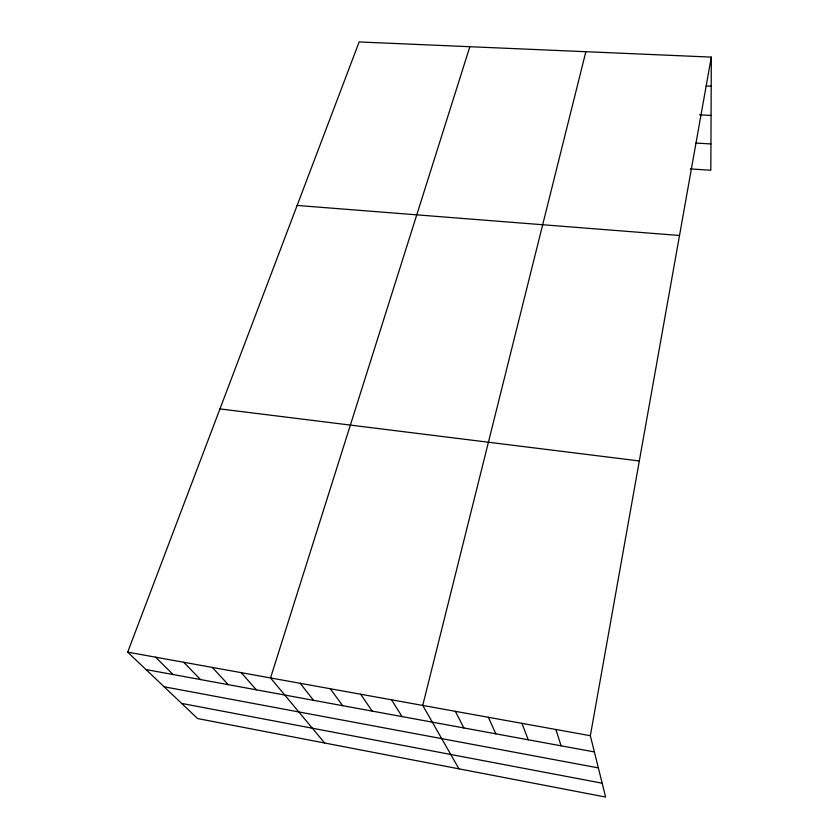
<?xml version="1.0" encoding="UTF-8"?>
<svg xmlns="http://www.w3.org/2000/svg" width="839" height="839" viewBox="0 0 839 839"><rect width="100%" height="100%" fill="white"/><g stroke="black" fill="none" stroke-linecap="round" stroke-linejoin="round"><path stroke-width="1.26" d="M711.315 57.104L590.341 735.709L605.611 797.05L197.585 718.562L127.685 652.144L359.155 41.95L711.315 57.104L710.832 170.244L690.319 168.912M585.853 51.703L422.741 705.431L458.964 768.839M469.85 46.711L270.536 677.943L324.641 742.997M706.197 85.987L711.189 86.228M699.558 114.796L711.063 115.425M696.003 143.06L710.948 143.951M297.132 205.44L679.517 235.486M219.954 408.908L639.318 460.957M127.685 652.144L590.341 735.709M146.007 669.553L594.379 751.933M164.15 686.784L598.354 767.895M181.643 703.418L602.161 783.196M155.551 657.178L173.096 674.535M183.762 662.275L200.511 679.569M212.319 667.435L228.25 684.666M241.244 672.658L256.335 689.826M300.205 683.303L313.545 700.334M330.251 688.735L342.679 705.693M360.676 694.231L372.17 711.105M391.509 699.799L402.049 716.6M455.346 711.325L463.862 727.958M488.403 717.293L495.839 733.831M521.921 723.344L528.255 739.788M555.89 729.49L561.092 745.819"/></g></svg>
